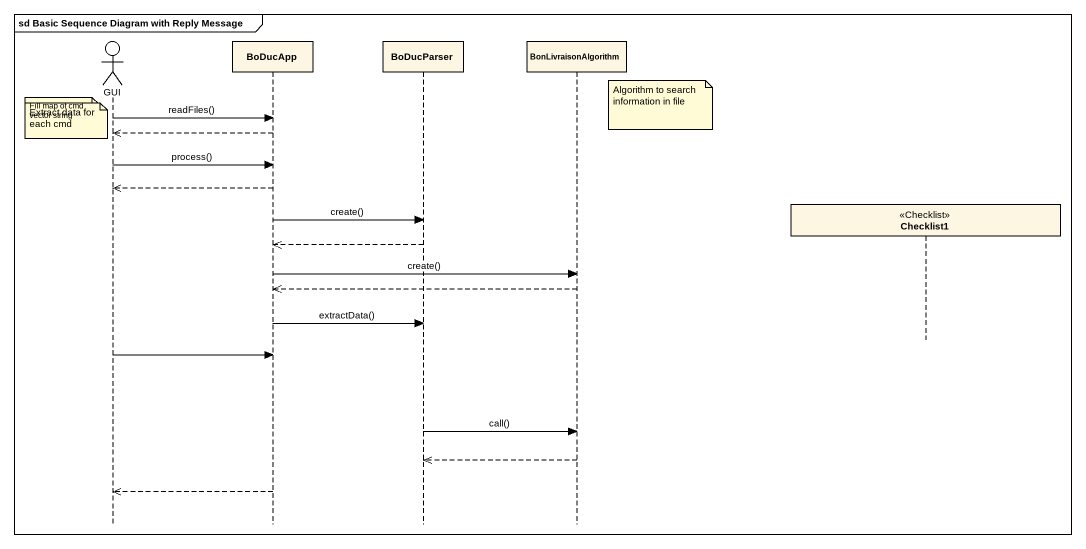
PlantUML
@startuml
mainframe sd Basic Sequence Diagram with Reply Message
hide footbox
actor GUI
participant BoDucApp
participant BoDucParser
participant BonLivraisonAlgorithm
participant Checklist1 <<Checklist>>

note right of BonLivraisonAlgorithm : Algorithm to search information in file
note left of GUI
  Fill map of cmd
  vector string
end note
GUI -> BoDucApp : readFiles()
note left of GUI : Extract data for each cmd
BoDucApp -->> GUI
GUI -> BoDucApp : process()
BoDucApp -->> GUI
BoDucApp -> BoDucParser : create()
BoDucParser -->> BoDucApp
BoDucApp -> BonLivraisonAlgorithm : create()
BonLivraisonAlgorithm -->> BoDucApp
BoDucApp -> BoDucParser : extractData()
GUI -> BoDucApp
BoDucParser -> BonLivraisonAlgorithm : call()
BonLivraisonAlgorithm -->> BoDucParser
BoDucApp -->> GUI
@enduml
